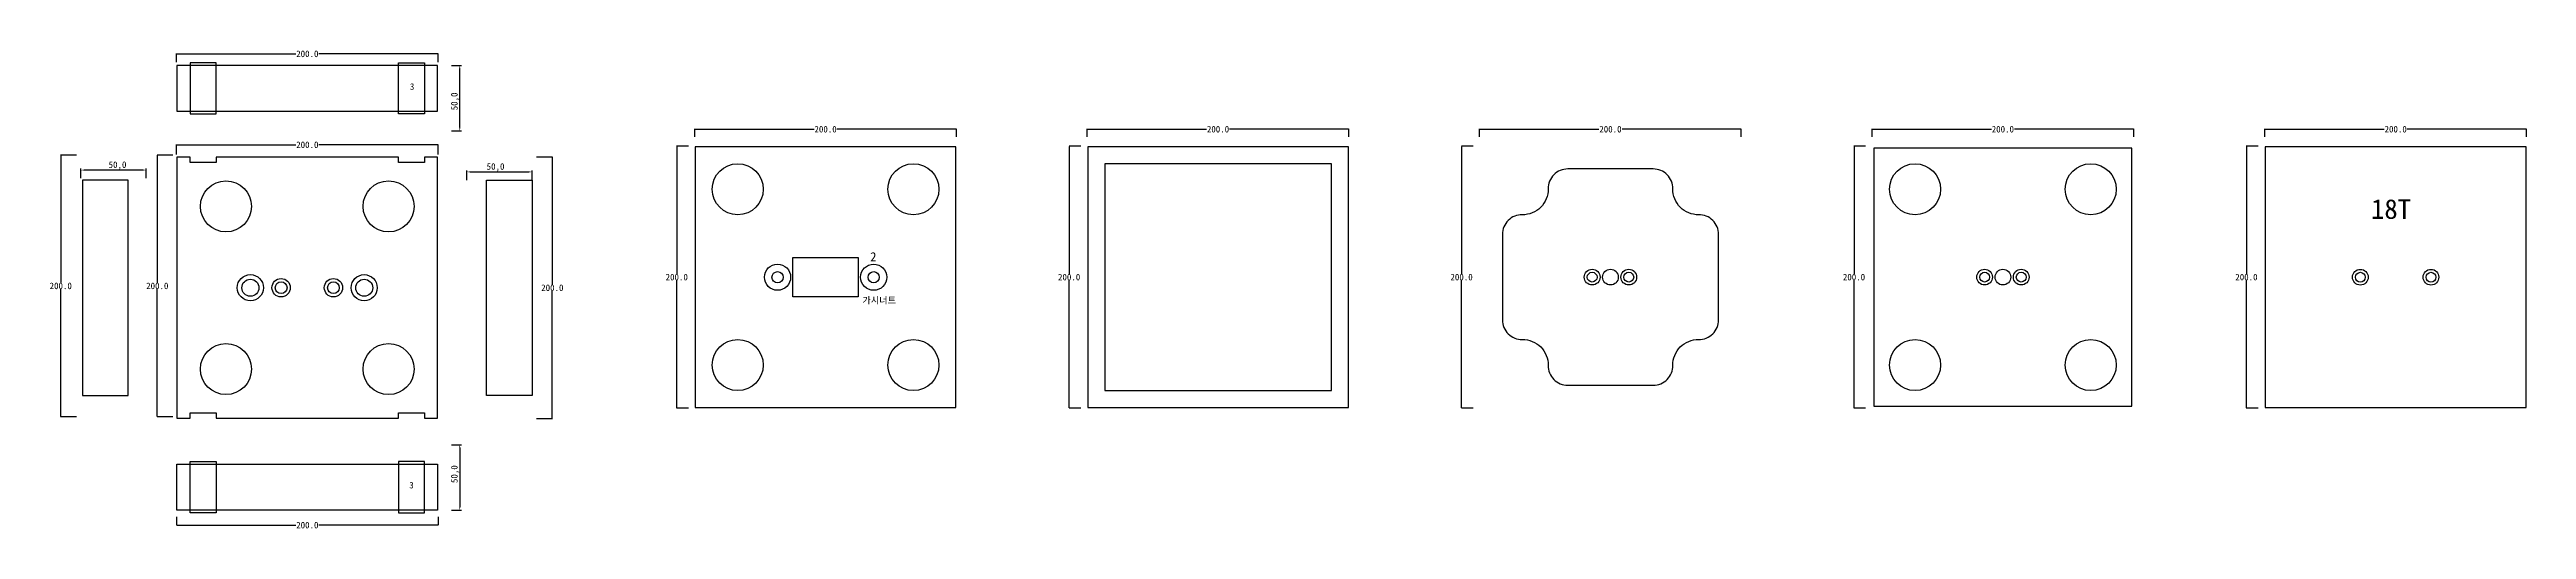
# Model space of a CAD drawing. Header units: millimetres. Extents: x 386 to 8842, y 202 to 3099.
# Drawn here: x 386 to 2280, y 202 to 569 of the extents above; entities that cross this region are included whole.
import ezdxf

# ---------------------------------------------------------------- set-up
doc = ezdxf.new("R2010")
doc.units = ezdxf.units.MM
for name, color, linetype in [('TEXT', 3, 'Continuous'), ('볼트 구멍', 7, 'Continuous'), ('치구', 7, 'Continuous'), ('치수', 7, 'Continuous')]:
    doc.layers.add(name, color=color, linetype=linetype)
doc.dimstyles.new('ISO-25', dxfattribs={"dimtxt": 2.5, "dimasz": 2.5, "dimexe": 1.25, "dimexo": 0.625, "dimtad": 1, "dimtxsty": 'Standard', "dimcen": 2.5, "dimadec": 0, "dimazin": 0, "dimtfac": 1, "dimtmove": 0, "dimatfit": 3, "dimfxl": 0, "dimarcsym": 0})
doc.dimstyles.get("Standard").update_dxf_attribs({"dimtxt": 7, "dimasz": 0.18, "dimexe": 0.18, "dimexo": 0.0625, "dimgap": 0.09, "dimtad": 0, "dimtih": 1, "dimtoh": 1, "dimdec": 1, "dimzin": 0, "dimdsep": 46, "dimtxsty": 'Standard', "dimcen": 0.09, "dimadec": 0, "dimazin": 0, "dimtfac": 1, "dimtdec": 1, "dimtofl": 0, "dimtmove": 0, "dimatfit": 3, "dimfxl": 0, "dimtolj": 1, "dimtzin": 0, "dimarcsym": 0})

# ---------------------------------------------------------------- blocks, each defined once
blk = doc.blocks.new('*D22')
at = {"layer": 'Defpoints', "color": 0}
for p in [(693, 556.8), (699.9, 556.8), (693, 506.8)]:
    blk.add_point(p, dxfattribs=at)
at = {"layer": '치수', "color": 0, "lineweight": -2}
for p, q in [((693.7, 556.8), (701.2, 556.8)), ((699.9, 509.3), (699.9, 554.3)), ((693.7, 506.8), (701.2, 506.8))]:
    blk.add_line(p, q, dxfattribs=at)
at = {"layer": '치수', "color": 0}
for points in [[(699.5, 554.3), (700.4, 554.3), (699.9, 556.8)], [(699.5, 509.3), (700.4, 509.3), (699.9, 506.8)]]:
    blk.add_solid(points, dxfattribs=at)
at = {"layer": '치수', "color": 0, "insert": (696.4, 529.3), "char_height": 5, "attachment_point": 5, "rotation": 90}
blk.add_mtext('50,0', dxfattribs=at)
blk = doc.blocks.new('*D23')
at = {"layer": 'Defpoints', "color": 0}
for p in [(693, 267), (693, 217), (699.9, 217)]:
    blk.add_point(p, dxfattribs=at)
at = {"layer": '치수', "color": 0, "lineweight": -2}
for p, q in [((693.7, 267), (701.2, 267)), ((699.9, 264.5), (699.9, 219.5)), ((693.7, 217), (701.2, 217))]:
    blk.add_line(p, q, dxfattribs=at)
at = {"layer": '치수', "color": 0}
for points in [[(699.5, 264.5), (700.4, 264.5), (699.9, 267)], [(699.5, 219.5), (700.4, 219.5), (699.9, 217)]]:
    blk.add_solid(points, dxfattribs=at)
at = {"layer": '치수', "color": 0, "insert": (696.4, 244.5), "char_height": 5, "attachment_point": 5, "rotation": 90}
blk.add_mtext('50,0', dxfattribs=at)
blk = doc.blocks.new('*D24')
at = {"layer": 'Defpoints', "color": 0, "linetype": 'Continuous'}
for p in [(480.8, 488.3), (468.7, 288.3), (480.8, 288.3)]:
    blk.add_point(p, dxfattribs=at)
at = {"layer": '치수', "color": 0, "linetype": 'Continuous', "lineweight": -2}
for p, q in [((480.7, 488.3), (468.5, 488.3)), ((468.7, 488.1), (468.7, 390.9)), ((468.7, 288.5), (468.7, 385.7)), ((480.7, 288.3), (468.5, 288.3))]:
    blk.add_line(p, q, dxfattribs=at)
at = {"layer": '치수', "color": 0, "linetype": 'Continuous'}
for points in [[(468.7, 488.1), (468.7, 488.1), (468.7, 488.3)], [(468.7, 288.5), (468.7, 288.5), (468.7, 288.3)]]:
    blk.add_solid(points, dxfattribs=at)
at = {"layer": '치수', "color": 0, "linetype": 'Continuous', "insert": (468.7, 388.3), "char_height": 5, "attachment_point": 5}
blk.add_mtext('\\A1;200.0', dxfattribs=at)
blk = doc.blocks.new('*D25')
at = {"layer": 'Defpoints', "color": 0, "linetype": 'Continuous'}
for p in [(406.9, 488.3), (394.9, 288.3), (406.9, 288.3)]:
    blk.add_point(p, dxfattribs=at)
at = {"layer": '치수', "color": 0, "linetype": 'Continuous', "lineweight": -2}
for p, q in [((406.9, 488.3), (394.7, 488.3)), ((394.9, 488.1), (394.9, 390.9)), ((394.9, 288.5), (394.9, 385.7)), ((406.9, 288.3), (394.7, 288.3))]:
    blk.add_line(p, q, dxfattribs=at)
at = {"layer": '치수', "color": 0, "linetype": 'Continuous'}
for points in [[(394.8, 488.1), (394.9, 488.1), (394.9, 488.3)], [(394.8, 288.5), (394.9, 288.5), (394.9, 288.3)]]:
    blk.add_solid(points, dxfattribs=at)
at = {"layer": '치수', "color": 0, "linetype": 'Continuous', "insert": (394.9, 388.3), "char_height": 5, "attachment_point": 5}
blk.add_mtext('\\A1;200.0', dxfattribs=at)
blk = doc.blocks.new('*D26')
at = {"layer": 'Defpoints', "color": 0, "linetype": 'Continuous'}
for p in [(483.4, 211.9), (683.4, 211.9), (683.4, 205.5)]:
    blk.add_point(p, dxfattribs=at)
at = {"layer": '치수', "color": 0, "linetype": 'Continuous', "lineweight": -2}
for p, q in [((483.4, 211.9), (483.4, 205.4)), ((683.4, 211.9), (683.4, 205.4)), ((483.6, 205.5), (574.5, 205.5)), ((683.2, 205.5), (592.2, 205.5))]:
    blk.add_line(p, q, dxfattribs=at)
at = {"layer": '치수', "color": 0, "linetype": 'Continuous'}
for points in [[(483.6, 205.6), (483.6, 205.5), (483.4, 205.5)], [(683.2, 205.6), (683.2, 205.5), (683.4, 205.5)]]:
    blk.add_solid(points, dxfattribs=at)
at = {"layer": '치수', "color": 0, "linetype": 'Continuous', "insert": (583.4, 205.5), "char_height": 5, "attachment_point": 5}
blk.add_mtext('\\A1;200.0', dxfattribs=at)
blk = doc.blocks.new('*D27')
at = {"layer": 'Defpoints', "color": 0}
for p in [(410.3, 476.8), (410.3, 470), (460.3, 470)]:
    blk.add_point(p, dxfattribs=at)
at = {"layer": '치수', "color": 0, "lineweight": -2}
for p, q in [((410.3, 470.6), (410.3, 478)), ((457.8, 476.8), (412.8, 476.8)), ((460.3, 470.6), (460.3, 478))]:
    blk.add_line(p, q, dxfattribs=at)
at = {"layer": '치수', "color": 0}
for points in [[(412.8, 477.2), (412.8, 476.4), (410.3, 476.8)], [(457.8, 477.2), (457.8, 476.4), (460.3, 476.8)]]:
    blk.add_solid(points, dxfattribs=at)
at = {"layer": '치수', "color": 0, "insert": (438.3, 480.3), "char_height": 5, "attachment_point": 5}
blk.add_mtext('50,0', dxfattribs=at)
blk = doc.blocks.new('*D28')
at = {"layer": 'Defpoints', "color": 0, "linetype": 'Continuous'}
for p in [(683.4, 496.1), (483.4, 488.7), (683.4, 488.7)]:
    blk.add_point(p, dxfattribs=at)
at = {"layer": '치수', "color": 0, "linetype": 'Continuous', "lineweight": -2}
for p, q in [((483.4, 488.8), (483.4, 496.3)), ((483.6, 496.1), (574.5, 496.1)), ((683.2, 496.1), (592.2, 496.1)), ((683.4, 488.8), (683.4, 496.3))]:
    blk.add_line(p, q, dxfattribs=at)
at = {"layer": '치수', "color": 0, "linetype": 'Continuous'}
for points in [[(483.6, 496.2), (483.6, 496.1), (483.4, 496.1)], [(683.2, 496.2), (683.2, 496.1), (683.4, 496.1)]]:
    blk.add_solid(points, dxfattribs=at)
at = {"layer": '치수', "color": 0, "linetype": 'Continuous', "insert": (583.4, 496.1), "char_height": 5, "attachment_point": 5}
blk.add_mtext('\\A1;200.0', dxfattribs=at)
blk = doc.blocks.new('*D29')
at = {"layer": 'Defpoints', "color": 0, "linetype": 'Continuous'}
for p in [(483.4, 559.2), (683.4, 565.6), (683.4, 559.2)]:
    blk.add_point(p, dxfattribs=at)
at = {"layer": '치수', "color": 0, "linetype": 'Continuous', "lineweight": -2}
for p, q in [((483.4, 559.3), (483.4, 565.8)), ((483.6, 565.6), (574.5, 565.6)), ((683.2, 565.6), (592.2, 565.6)), ((683.4, 559.3), (683.4, 565.8))]:
    blk.add_line(p, q, dxfattribs=at)
at = {"layer": '치수', "color": 0, "linetype": 'Continuous'}
for points in [[(483.6, 565.6), (483.6, 565.6), (483.4, 565.6)], [(683.2, 565.6), (683.2, 565.6), (683.4, 565.6)]]:
    blk.add_solid(points, dxfattribs=at)
at = {"layer": '치수', "color": 0, "linetype": 'Continuous', "insert": (583.4, 565.6), "char_height": 5, "attachment_point": 5}
blk.add_mtext('\\A1;200.0', dxfattribs=at)
blk = doc.blocks.new('*D30')
at = {"layer": 'Defpoints', "color": 0, "linetype": 'Continuous'}
for p in [(1779.6, 502.1), (1979.6, 508), (1979.6, 502.1)]:
    blk.add_point(p, dxfattribs=at)
at = {"layer": '치수', "color": 0, "linetype": 'Continuous', "lineweight": -2}
for p, q in [((1779.6, 502.2), (1779.6, 508.2)), ((1779.8, 508), (1870.8, 508)), ((1979.4, 508), (1888.5, 508)), ((1979.6, 502.2), (1979.6, 508.2))]:
    blk.add_line(p, q, dxfattribs=at)
at = {"layer": '치수', "color": 0, "linetype": 'Continuous'}
for points in [[(1779.8, 508), (1779.8, 508), (1779.6, 508)], [(1979.4, 508), (1979.4, 508), (1979.6, 508)]]:
    blk.add_solid(points, dxfattribs=at)
at = {"layer": '치수', "color": 0, "linetype": 'Continuous', "insert": (1879.6, 508), "char_height": 5, "attachment_point": 5}
blk.add_mtext('\\A1;200.0', dxfattribs=at)
blk = doc.blocks.new('*D31')
at = {"layer": 'Defpoints', "color": 0, "linetype": 'Continuous'}
for p in [(1174.7, 495), (1165.8, 295), (1174.7, 295)]:
    blk.add_point(p, dxfattribs=at)
at = {"layer": '치수', "color": 0, "linetype": 'Continuous', "lineweight": -2}
for p, q in [((1174.7, 495), (1165.7, 495)), ((1165.8, 494.8), (1165.8, 397.6)), ((1165.8, 295.2), (1165.8, 392.4)), ((1174.7, 295), (1165.7, 295))]:
    blk.add_line(p, q, dxfattribs=at)
at = {"layer": '치수', "color": 0, "linetype": 'Continuous'}
for points in [[(1165.8, 494.8), (1165.9, 494.8), (1165.8, 495)], [(1165.8, 295.2), (1165.9, 295.2), (1165.8, 295)]]:
    blk.add_solid(points, dxfattribs=at)
at = {"layer": '치수', "color": 0, "linetype": 'Continuous', "insert": (1165.8, 395), "char_height": 5, "attachment_point": 5}
blk.add_mtext('\\A1;200.0', dxfattribs=at)
blk = doc.blocks.new('*D32')
at = {"layer": 'Defpoints', "color": 0, "linetype": 'Continuous'}
for p in [(1474.7, 495), (1465.8, 295), (1474.7, 295)]:
    blk.add_point(p, dxfattribs=at)
at = {"layer": '치수', "color": 0, "linetype": 'Continuous', "lineweight": -2}
for p, q in [((1474.7, 495), (1465.7, 495)), ((1465.8, 494.8), (1465.8, 397.6)), ((1465.8, 295.2), (1465.8, 392.4)), ((1474.7, 295), (1465.7, 295))]:
    blk.add_line(p, q, dxfattribs=at)
at = {"layer": '치수', "color": 0, "linetype": 'Continuous'}
for points in [[(1465.8, 494.8), (1465.9, 494.8), (1465.8, 495)], [(1465.8, 295.2), (1465.9, 295.2), (1465.8, 295)]]:
    blk.add_solid(points, dxfattribs=at)
at = {"layer": '치수', "color": 0, "linetype": 'Continuous', "insert": (1465.8, 395), "char_height": 5, "attachment_point": 5}
blk.add_mtext('\\A1;200.0', dxfattribs=at)
blk = doc.blocks.new('*D33')
at = {"layer": 'Defpoints', "color": 0, "linetype": 'Continuous'}
for p in [(1774.7, 495), (1765.8, 295), (1774.7, 295)]:
    blk.add_point(p, dxfattribs=at)
at = {"layer": '치수', "color": 0, "linetype": 'Continuous', "lineweight": -2}
for p, q in [((1774.7, 495), (1765.7, 495)), ((1765.8, 494.8), (1765.8, 397.6)), ((1765.8, 295.2), (1765.8, 392.4)), ((1774.7, 295), (1765.7, 295))]:
    blk.add_line(p, q, dxfattribs=at)
at = {"layer": '치수', "color": 0, "linetype": 'Continuous'}
for points in [[(1765.8, 494.8), (1765.9, 494.8), (1765.8, 495)], [(1765.8, 295.2), (1765.9, 295.2), (1765.8, 295)]]:
    blk.add_solid(points, dxfattribs=at)
at = {"layer": '치수', "color": 0, "linetype": 'Continuous', "insert": (1765.8, 395), "char_height": 5, "attachment_point": 5}
blk.add_mtext('\\A1;200.0', dxfattribs=at)
blk = doc.blocks.new('*D34')
at = {"layer": 'Defpoints', "color": 0, "linetype": 'Continuous'}
for p in [(758.7, 486.9), (758.7, 286.9), (770.7, 286.9)]:
    blk.add_point(p, dxfattribs=at)
at = {"layer": '치수', "color": 0, "linetype": 'Continuous', "lineweight": -2}
for p, q in [((758.7, 486.9), (770.9, 486.9)), ((770.7, 486.7), (770.7, 389.5)), ((770.7, 287.1), (770.7, 384.3)), ((758.7, 286.9), (770.9, 286.9))]:
    blk.add_line(p, q, dxfattribs=at)
at = {"layer": '치수', "color": 0, "linetype": 'Continuous'}
for points in [[(770.7, 486.7), (770.8, 486.7), (770.7, 486.9)], [(770.7, 287.1), (770.8, 287.1), (770.7, 286.9)]]:
    blk.add_solid(points, dxfattribs=at)
at = {"layer": '치수', "color": 0, "linetype": 'Continuous', "insert": (770.7, 386.9), "char_height": 5, "attachment_point": 5}
blk.add_mtext('\\A1;200.0', dxfattribs=at)
blk = doc.blocks.new('*D35')
at = {"layer": 'Defpoints', "color": 0, "linetype": 'Continuous'}
for p in [(874.7, 495), (865.8, 295), (874.7, 295)]:
    blk.add_point(p, dxfattribs=at)
at = {"layer": '치수', "color": 0, "linetype": 'Continuous', "lineweight": -2}
for p, q in [((874.7, 495), (865.7, 495)), ((865.8, 494.8), (865.8, 397.6)), ((865.8, 295.2), (865.8, 392.4)), ((874.7, 295), (865.7, 295))]:
    blk.add_line(p, q, dxfattribs=at)
at = {"layer": '치수', "color": 0, "linetype": 'Continuous'}
for points in [[(865.8, 494.8), (865.9, 494.8), (865.8, 495)], [(865.8, 295.2), (865.9, 295.2), (865.8, 295)]]:
    blk.add_solid(points, dxfattribs=at)
at = {"layer": '치수', "color": 0, "linetype": 'Continuous', "insert": (865.8, 395), "char_height": 5, "attachment_point": 5}
blk.add_mtext('\\A1;200.0', dxfattribs=at)
blk = doc.blocks.new('*D36')
at = {"layer": 'Defpoints', "color": 0, "linetype": 'Continuous'}
for p in [(1179.6, 502.1), (1379.6, 508), (1379.6, 502.1)]:
    blk.add_point(p, dxfattribs=at)
at = {"layer": '치수', "color": 0, "linetype": 'Continuous', "lineweight": -2}
for p, q in [((1179.6, 502.2), (1179.6, 508.2)), ((1179.8, 508), (1270.8, 508)), ((1379.4, 508), (1288.5, 508)), ((1379.6, 502.2), (1379.6, 508.2))]:
    blk.add_line(p, q, dxfattribs=at)
at = {"layer": '치수', "color": 0, "linetype": 'Continuous'}
for points in [[(1179.8, 508), (1179.8, 508), (1179.6, 508)], [(1379.4, 508), (1379.4, 508), (1379.6, 508)]]:
    blk.add_solid(points, dxfattribs=at)
at = {"layer": '치수', "color": 0, "linetype": 'Continuous', "insert": (1279.6, 508), "char_height": 5, "attachment_point": 5}
blk.add_mtext('\\A1;200.0', dxfattribs=at)
blk = doc.blocks.new('*D37')
at = {"layer": 'Defpoints', "color": 0, "linetype": 'Continuous'}
for p in [(879.6, 502.1), (1079.6, 508), (1079.6, 502.1)]:
    blk.add_point(p, dxfattribs=at)
at = {"layer": '치수', "color": 0, "linetype": 'Continuous', "lineweight": -2}
for p, q in [((879.6, 502.2), (879.6, 508.2)), ((879.8, 508), (970.8, 508)), ((1079.4, 508), (988.5, 508)), ((1079.6, 502.2), (1079.6, 508.2))]:
    blk.add_line(p, q, dxfattribs=at)
at = {"layer": '치수', "color": 0, "linetype": 'Continuous'}
for points in [[(879.8, 508), (879.8, 508), (879.6, 508)], [(1079.4, 508), (1079.4, 508), (1079.6, 508)]]:
    blk.add_solid(points, dxfattribs=at)
at = {"layer": '치수', "color": 0, "linetype": 'Continuous', "insert": (979.6, 508), "char_height": 5, "attachment_point": 5}
blk.add_mtext('\\A1;200.0', dxfattribs=at)
blk = doc.blocks.new('*D38')
at = {"layer": 'Defpoints', "color": 0}
for p in [(755.3, 475.4), (705.3, 468.6), (755.3, 468.6)]:
    blk.add_point(p, dxfattribs=at)
at = {"layer": '치수', "color": 0, "lineweight": -2}
for p, q in [((705.3, 469.2), (705.3, 476.6)), ((707.8, 475.4), (752.8, 475.4)), ((755.3, 469.2), (755.3, 476.6))]:
    blk.add_line(p, q, dxfattribs=at)
at = {"layer": '치수', "color": 0}
for points in [[(707.8, 475.8), (707.8, 475), (705.3, 475.4)], [(752.8, 475.8), (752.8, 475), (755.3, 475.4)]]:
    blk.add_solid(points, dxfattribs=at)
at = {"layer": '치수', "color": 0, "insert": (727.3, 478.9), "char_height": 5, "attachment_point": 5}
blk.add_mtext('50,0', dxfattribs=at)
blk = doc.blocks.new('*D39')
at = {"layer": 'Defpoints', "color": 0, "linetype": 'Continuous'}
for p in [(1479.6, 502.1), (1679.6, 508), (1679.6, 502.1)]:
    blk.add_point(p, dxfattribs=at)
at = {"layer": '치수', "color": 0, "linetype": 'Continuous', "lineweight": -2}
for p, q in [((1479.6, 502.2), (1479.6, 508.2)), ((1479.8, 508), (1570.8, 508)), ((1679.4, 508), (1588.5, 508)), ((1679.6, 502.2), (1679.6, 508.2))]:
    blk.add_line(p, q, dxfattribs=at)
at = {"layer": '치수', "color": 0, "linetype": 'Continuous'}
for points in [[(1479.8, 508), (1479.8, 508), (1479.6, 508)], [(1679.4, 508), (1679.4, 508), (1679.6, 508)]]:
    blk.add_solid(points, dxfattribs=at)
at = {"layer": '치수', "color": 0, "linetype": 'Continuous', "insert": (1579.6, 508), "char_height": 5, "attachment_point": 5}
blk.add_mtext('\\A1;200.0', dxfattribs=at)
blk = doc.blocks.new('*D40')
at = {"layer": 'Defpoints', "color": 0, "linetype": 'Continuous'}
for p in [(2074.7, 495), (2065.8, 295), (2074.7, 295)]:
    blk.add_point(p, dxfattribs=at)
at = {"layer": '치수', "color": 0, "linetype": 'Continuous', "lineweight": -2}
for p, q in [((2074.7, 495), (2065.7, 495)), ((2065.8, 494.8), (2065.8, 397.6)), ((2065.8, 295.2), (2065.8, 392.4)), ((2074.7, 295), (2065.7, 295))]:
    blk.add_line(p, q, dxfattribs=at)
at = {"layer": '치수', "color": 0, "linetype": 'Continuous'}
for points in [[(2065.8, 494.8), (2065.9, 494.8), (2065.8, 495)], [(2065.8, 295.2), (2065.9, 295.2), (2065.8, 295)]]:
    blk.add_solid(points, dxfattribs=at)
at = {"layer": '치수', "color": 0, "linetype": 'Continuous', "insert": (2065.8, 395), "char_height": 5, "attachment_point": 5}
blk.add_mtext('\\A1;200.0', dxfattribs=at)
blk = doc.blocks.new('*D41')
at = {"layer": 'Defpoints', "color": 0, "linetype": 'Continuous'}
for p in [(2079.9, 502.1), (2279.9, 508), (2279.9, 502.1)]:
    blk.add_point(p, dxfattribs=at)
at = {"layer": '치수', "color": 0, "linetype": 'Continuous', "lineweight": -2}
for p, q in [((2079.9, 502.2), (2079.9, 508.2)), ((2080.1, 508), (2171, 508)), ((2279.7, 508), (2188.7, 508)), ((2279.9, 502.2), (2279.9, 508.2))]:
    blk.add_line(p, q, dxfattribs=at)
at = {"layer": '치수', "color": 0, "linetype": 'Continuous'}
for points in [[(2080.1, 508), (2080.1, 508), (2079.9, 508)], [(2279.7, 508), (2279.7, 508), (2279.9, 508)]]:
    blk.add_solid(points, dxfattribs=at)
at = {"layer": '치수', "color": 0, "linetype": 'Continuous', "insert": (2179.9, 508), "char_height": 5, "attachment_point": 5}
blk.add_mtext('\\A1;200.0', dxfattribs=at)

msp = doc.modelspace()

# ---------------------------------------------------------------- linework, layer by layer
at = {"layer": '볼트 구멍', "color": 3}
msp.add_lwpolyline([(1004.63, 380.01), (954.63, 380.01), (954.63, 410.01), (1004.63, 410.01)], close=True, dxfattribs=at)
at = {"layer": '볼트 구멍', "color": 1}
for centre in [(942.88, 394.95), (1016.38, 394.95)]:
    msp.add_circle(centre, 10, dxfattribs=at)
at = {"layer": '볼트 구멍', "color": 3}
for centre, radius in [((942.88, 394.95), 4.25), ((1016.38, 394.95), 4.25), ((1565.63, 395.01), 3.75), ((1579.63, 395.01), 6), ((1593.63, 395.01), 3.75), ((1865.63, 395.01), 3.75), ((1879.63, 395.01), 6), ((1893.63, 395.01), 3.75), ((2152.88, 394.95), 3.75), ((2206.88, 394.95), 3.75), ((539.87, 386.91), 6.5), ((563.37, 386.91), 4.5), ((603.37, 386.91), 4.5), ((626.87, 386.91), 6.5)]:
    msp.add_circle(centre, radius, dxfattribs=at)
at = {"layer": '볼트 구멍', "color": 6}
for centre in [(1565.63, 395.01), (1593.63, 395.01), (1865.63, 395.01), (1893.63, 395.01), (2152.88, 394.95), (2206.88, 394.95)]:
    msp.add_circle(centre, 6, dxfattribs=at)
at = {"layer": '볼트 구멍', "color": 2}
for centre, radius in [((539.87, 386.91), 10), ((563.37, 386.91), 7), ((603.37, 386.91), 7), ((626.87, 386.91), 10)]:
    msp.add_circle(centre, radius, dxfattribs=at)
at = {"layer": '치구'}
for points in [[(483.72, 521.78), (683.02, 521.78), (683.02, 556.78), (483.72, 556.78)], [(879.98, 494.66), (879.98, 295.36), (1079.28, 295.36), (1079.28, 494.66)], [(1179.98, 494.66), (1179.98, 295.36), (1379.28, 295.36), (1379.28, 494.66)], [(1780.98, 493.66), (1780.98, 296.36), (1978.28, 296.36), (1978.28, 493.66)], [(2080.23, 494.66), (2080.23, 295.36), (2279.53, 295.36), (2279.53, 494.66)], [(483.72, 287.26), (493.72, 287.26), (493.72, 291.26), (513.72, 291.26), (513.72, 287.26), (653.02, 287.26), (653.02, 291.26), (673.02, 291.26), (673.02, 287.26), (683.02, 287.26), (683.02, 486.56), (673.02, 486.56), (673.02, 482.56), (653.02, 482.56), (653.02, 486.56), (513.72, 486.56), (513.72, 482.56), (493.72, 482.56), (493.72, 486.56), (483.72, 486.56)], [(1192.98, 481.66), (1192.98, 308.36), (1366.28, 308.36), (1366.28, 481.66)], [(446.47, 469.16), (411.47, 469.16), (411.47, 304.66), (446.47, 304.66)], [(720.27, 469.16), (755.27, 469.16), (755.27, 304.66), (720.27, 304.66)], [(483.72, 252.04), (683.02, 252.04), (683.02, 217.04), (483.72, 217.04)]]:
    msp.add_lwpolyline(points, close=True, dxfattribs=at)
at = {"layer": '치구', "color": 1}
for points in [[(493.72, 519.78), (513.72, 519.78), (513.72, 558.78), (493.72, 558.78)], [(673.02, 519.78), (653.02, 519.78), (653.02, 558.78), (673.02, 558.78)], [(493.72, 254.04), (513.72, 254.04), (513.72, 215.04), (493.72, 215.04)], [(673.02, 254.04), (653.02, 254.04), (653.02, 215.04), (673.02, 215.04)]]:
    msp.add_lwpolyline(points, close=True, dxfattribs=at)
at = {"layer": '치구'}
msp.add_lwpolyline([(1496.98, 362.36, 0.4184649), (1512.2, 347.36, -0.4227292), (1531.98, 327.58, 0.4184649), (1546.98, 312.36), (1612.28, 312.36, 0.4184649), (1627.28, 327.58, -0.4227292), (1647.06, 347.36, 0.4184649), (1662.28, 362.36), (1662.28, 427.67, 0.4184649), (1647.06, 442.67, -0.4227292), (1627.28, 462.45, 0.4184649), (1612.28, 477.66), (1546.98, 477.66, 0.4184649), (1531.98, 462.45, -0.4227292), (1512.2, 442.67, 0.4184649), (1496.98, 427.67)], format="xyb", close=True, dxfattribs=at)
for centre in [(912.48, 462.16), (1046.78, 462.16), (1812.48, 462.16), (1946.78, 462.16), (521.22, 449.06), (645.52, 449.06), (521.22, 324.76), (645.52, 324.76), (912.48, 327.86), (1046.78, 327.86), (1812.48, 327.86), (1946.78, 327.86)]:
    msp.add_circle(centre, 19.5, dxfattribs=at)

# ---------------------------------------------------------------- texts
at = {"layer": 'TEXT', "color": 1}
for s, height, p in [('3', 5, (661.83, 538.08)), ('18T', 15, (2161.04, 439.55)), ('3', 5, (661.36, 233.57))]:
    msp.add_text(s, height=height, dxfattribs=at).set_placement(p)
at = {"layer": '볼트 구멍', "color": 1}
for s, height, p in [('2', 7, (1013.71, 407.08)), ('가시너트', 5, (1007.71, 374.8))]:
    msp.add_text(s, height=height, dxfattribs=at).set_placement(p)

# ---------------------------------------------------------------- dimensions: what is measured, and where the dimension line sits
at = {"layer": '치수', "color": 4, "linetype": 'Continuous'}
for base, p1, p2, picture, middle in [((683.37, 565.6), (483.37, 559.2), (683.37, 559.2), '*D29', (583.37, 565.6)), ((683.37, 205.53), (483.37, 211.93), (683.37, 211.93), '*D26', (583.37, 205.53))]:
    dim = msp.add_linear_dim(base=base, p1=p1, p2=p2, dimstyle='Standard', override={"dimtxt": 5}, dxfattribs=at)
    dim.commit()
    dim.dimension.update_dxf_attribs({"geometry": picture, "text_midpoint": middle, "dimtype": 160})
at = {"layer": '치수', "color": 4}
for base, p1, p2, angle, picture, middle in [((699.95, 556.78), (693.05, 506.78), (693.05, 556.78), 90, '*D22', (699.95, 529.28)), ((410.32, 476.79), (460.32, 470.01), (410.32, 470.01), 180, '*D27', (438.32, 476.79)), ((699.95, 217.04), (693.05, 267.04), (693.05, 217.04), 270, '*D23', (699.95, 244.54))]:
    dim = msp.add_linear_dim(base=base, p1=p1, p2=p2, angle=angle, dimstyle='ISO-25', override={"dimtxt": 5, "dimdec": 1, "dimzin": 0, "dimtdec": 1}, dxfattribs=at)
    dim.commit()
    dim.dimension.update_dxf_attribs({"geometry": picture, "text_midpoint": middle, "dimtype": 160})
at = {"layer": '치수', "color": 4, "linetype": 'Continuous'}
for base, p1, p2, picture, middle in [((1079.63, 508), (879.63, 502.12), (1079.63, 502.12), '*D37', (979.63, 508)), ((1379.63, 508), (1179.63, 502.12), (1379.63, 502.12), '*D36', (1279.63, 508)), ((1679.63, 508), (1479.63, 502.12), (1679.63, 502.12), '*D39', (1579.63, 508)), ((1979.63, 508), (1779.63, 502.12), (1979.63, 502.12), '*D30', (1879.63, 508)), ((2279.88, 508), (2079.88, 502.12), (2279.88, 502.12), '*D41', (2179.88, 508)), ((683.37, 496.13), (483.37, 488.74), (683.37, 488.74), '*D28', (583.37, 496.13))]:
    dim = msp.add_linear_dim(base=base, p1=p1, p2=p2, dimstyle='Standard', override={"dimtxt": 5}, dxfattribs=at)
    dim.commit()
    dim.dimension.update_dxf_attribs({"geometry": picture, "text_midpoint": middle})
for base, p1, p2, picture, middle in [((865.83, 295.01), (874.74, 495.01), (874.74, 295.01), '*D35', (865.83, 395.01)), ((1165.83, 295.01), (1174.74, 495.01), (1174.74, 295.01), '*D31', (1165.83, 395.01)), ((1465.83, 295.01), (1474.74, 495.01), (1474.74, 295.01), '*D32', (1465.83, 395.01)), ((1765.83, 295.01), (1774.74, 495.01), (1774.74, 295.01), '*D33', (1765.83, 395.01)), ((2065.83, 295.01), (2074.74, 495.01), (2074.74, 295.01), '*D40', (2065.83, 395.01)), ((394.85, 288.31), (406.92, 488.31), (406.92, 288.31), '*D25', (394.85, 388.31)), ((468.69, 288.31), (480.76, 488.31), (480.76, 288.31), '*D24', (468.69, 388.31)), ((770.74, 286.91), (758.67, 486.91), (758.67, 286.91), '*D34', (770.74, 386.91))]:
    dim = msp.add_linear_dim(base=base, p1=p1, p2=p2, angle=90, dimstyle='Standard', override={"dimtxt": 5}, dxfattribs=at)
    dim.commit()
    dim.dimension.update_dxf_attribs({"geometry": picture, "text_midpoint": middle})
at = {"layer": '치수', "color": 4}
dim = msp.add_linear_dim(base=(755.27, 475.39), p1=(705.27, 468.61), p2=(755.27, 468.61), dimstyle='ISO-25', override={"dimtxt": 5, "dimdec": 1, "dimzin": 0, "dimtdec": 1}, dxfattribs=at)
dim.commit()
dim.dimension.update_dxf_attribs({"geometry": '*D38', "text_midpoint": (727.27, 475.39), "dimtype": 160})

doc.saveas('drawing.dxf')
